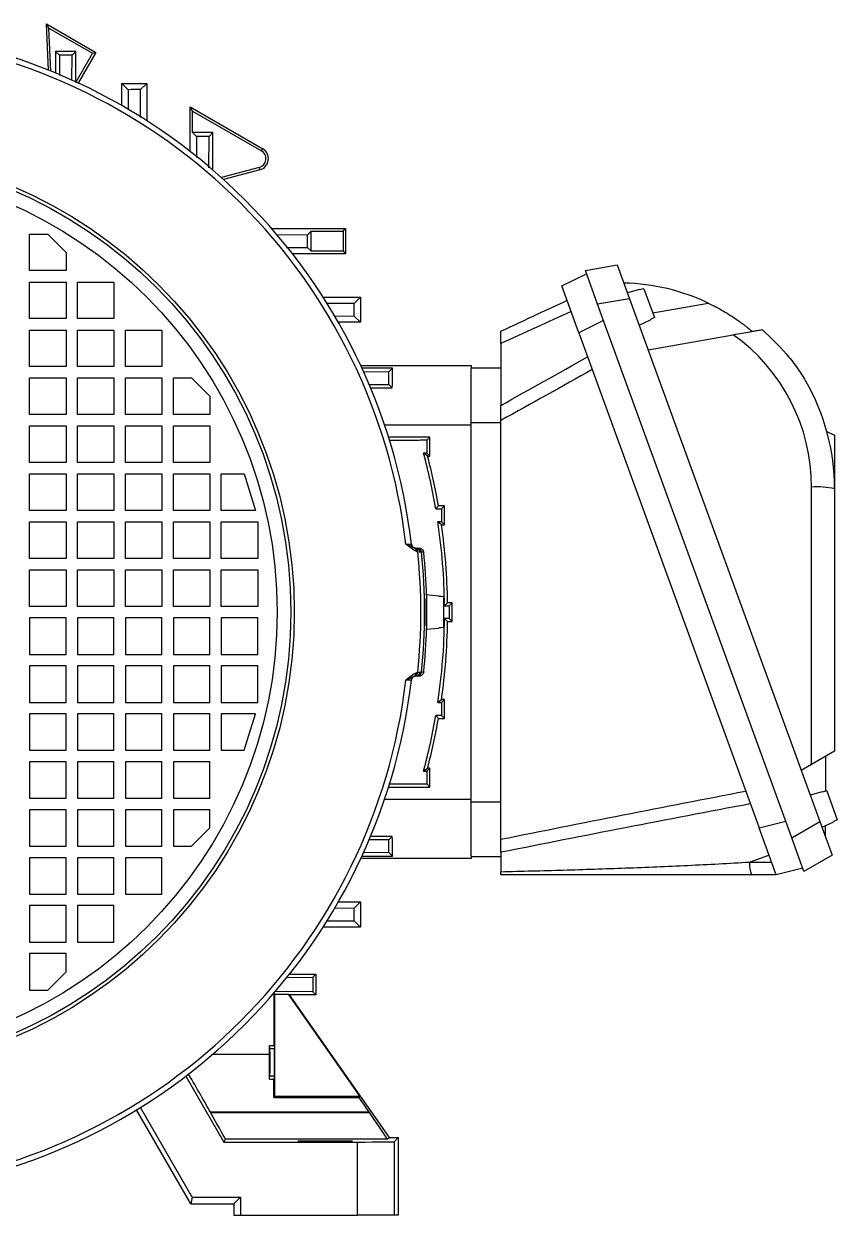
# Model space of a CAD drawing. Extents: x 49 to 1992, y 36 to 1202.
# Drawn here: x 1813.5 to 1991.7, y 460.3 to 721.1 of the extents above; entities that cross this region are included whole.
import ezdxf

# ---------------------------------------------------------------- set-up
doc = ezdxf.new("R2010")
doc.units = 0
doc.layers.get('0').update_dxf_attribs({"linetype": 'CONTINUOUS'})

msp = doc.modelspace()

# ---------------------------------------------------------------- linework, layer by layer
at = {"color": 7, "linetype": 'CONTINUOUS'}
for p, q in [((1819.05, 720.19), (1818.49, 721.12)), ((1818.49, 721.12), (1829.31, 714.87)), ((1818.93, 710.98), (1818.49, 721.12)), ((1819.05, 720.19), (1828.6, 714.68)), ((1819.46, 710.77), (1819.05, 720.19)), ((1820.51, 715.1), (1820.51, 710.34)), ((1821.35, 714.26), (1820.51, 715.1)), ((1824.96, 715.1), (1820.51, 715.1)), ((1824.13, 714.27), (1824.96, 715.1)), ((1824.96, 708.39), (1824.96, 715.1)), ((1828.6, 714.68), (1824.96, 708.39)), ((1829.31, 714.87), (1825.49, 708.25)), ((1828.6, 714.68), (1829.31, 714.87)), ((1821.35, 714.26), (1821.38, 709.82)), ((1824.09, 708.74), (1824.13, 714.27)), ((1824.96, 708.39), (1825.49, 708.25)), ((1825.49, 708.25), (1825.49, 708.15)), ((1834.99, 703.23), (1834.99, 708.08)), ((1836.36, 706.71), (1834.99, 708.08)), ((1834.99, 708.08), (1840.49, 708.08)), ((1836.36, 706.71), (1836.38, 702.39)), ((1839.09, 700.64), (1839.13, 706.72)), ((1839.13, 706.72), (1840.49, 708.08)), ((1840.49, 708.08), (1840.49, 699.89)), ((1849.99, 693.17), (1849.99, 702.94)), ((1850.51, 702.03), (1849.99, 702.94)), ((1849.99, 702.94), (1865.86, 693.77)), ((1850.51, 697.31), (1850.51, 702.03)), ((1850.51, 702.03), (1865.6, 693.32)), ((1851.36, 696.46), (1850.51, 697.31)), ((1854.96, 697.31), (1850.51, 697.31)), ((1851.36, 696.46), (1851.38, 691.87)), ((1854.09, 689.62), (1854.13, 696.48)), ((1854.13, 696.48), (1854.96, 697.31)), ((1854.96, 689.09), (1854.96, 697.31)), ((1865.6, 693.32), (1865.86, 693.77)), ((1865.12, 689.7), (1856.81, 687.47)), ((1865.26, 689.19), (1857.27, 687.06)), ((1865.12, 689.7), (1865.26, 689.19)), ((1867.83, 676.3), (1884.02, 676.3)), ((1875.67, 674.94), (1876.47, 675.75)), ((1876.47, 675.75), (1883.47, 675.75)), ((1876.47, 671.35), (1876.47, 675.75)), ((1883.47, 675.75), (1884.02, 676.3)), ((1883.47, 675.75), (1883.47, 671.35)), ((1884.02, 676.3), (1884.02, 670.8)), ((1814.79, 675.1), (1818.79, 675.1)), ((1814.79, 667.1), (1814.79, 675.1)), ((1818.79, 675.1), (1822.79, 671.1)), ((1875.67, 674.94), (1868.9, 674.9)), ((1822.79, 671.1), (1822.79, 667.1)), ((1871.04, 672.19), (1875.65, 672.17)), ((1884.02, 670.8), (1872.36, 670.8)), ((1875.65, 672.17), (1876.47, 671.35)), ((1883.47, 671.35), (1876.47, 671.35)), ((1883.47, 671.35), (1884.02, 670.8)), ((1936.53, 667.13), (1943.53, 668.37)), ((1943.53, 668.37), (1946.22, 660.96)), ((1822.79, 667.1), (1814.79, 667.1)), ((1931.36, 663.78), (1936.79, 666.43)), ((1939.22, 659.73), (1936.53, 667.13)), ((1814.79, 664.6), (1822.79, 664.6)), ((1814.79, 656.6), (1814.79, 664.6)), ((1822.79, 664.6), (1822.79, 656.6)), ((1825.29, 664.6), (1833.29, 664.6)), ((1825.29, 656.6), (1825.29, 664.6)), ((1833.29, 664.6), (1833.29, 656.6)), ((1935.1, 653.5), (1931.36, 663.78)), ((1948.38, 662.94), (1945.76, 662.24)), ((1948.38, 662.94), (1948.4, 662.89)), ((1949.37, 663.15), (1951.67, 656.82)), ((1879.08, 661.3), (1887.27, 661.3)), ((1885.92, 659.94), (1879.76, 659.9)), ((1885.92, 659.94), (1887.27, 661.3)), ((1887.27, 661.3), (1887.27, 655.8)), ((1946.22, 660.96), (1939.22, 659.73)), ((1946.22, 660.96), (1987.87, 546.53)), ((1951.29, 657.85), (1963.46, 659.99)), ((1881.48, 657.19), (1885.91, 657.16)), ((1885.91, 657.16), (1887.27, 655.8)), ((1981.72, 542.98), (1939.22, 659.73)), ((1822.79, 656.6), (1814.79, 656.6)), ((1833.29, 656.6), (1825.29, 656.6)), ((1887.27, 655.8), (1882.42, 655.8)), ((1940.53, 656.15), (1935.1, 653.5)), ((1948.32, 655.19), (1950.78, 656.34)), ((1950.76, 656.4), (1950.78, 656.34)), ((1814.79, 654.1), (1822.79, 654.1)), ((1814.79, 646.1), (1814.79, 654.1)), ((1822.79, 654.1), (1822.79, 646.1)), ((1825.29, 654.1), (1833.29, 654.1)), ((1825.29, 646.1), (1825.29, 654.1)), ((1833.29, 654.1), (1833.29, 646.1)), ((1835.79, 654.1), (1843.79, 654.1)), ((1835.79, 646.1), (1835.79, 654.1)), ((1843.79, 654.1), (1843.79, 646.1)), ((1935.1, 653.5), (1974.56, 545.1)), ((1950.29, 649.79), (1968.93, 653.08)), ((1918.04, 651.17), (1918.04, 637.61)), ((1822.79, 646.1), (1814.79, 646.1)), ((1833.29, 646.1), (1825.29, 646.1)), ((1843.79, 646.1), (1835.79, 646.1)), ((1887.34, 646.3), (1911.54, 646.3)), ((1894.26, 645.74), (1887.59, 645.74)), ((1893.46, 644.94), (1887.87, 644.9)), ((1893.46, 644.94), (1894.26, 645.74)), ((1911.54, 646.3), (1911.54, 645.69)), ((1911.54, 645.85), (1918.04, 645.85)), ((1911.54, 633.85), (1911.54, 645.69)), ((1814.79, 643.6), (1822.79, 643.6)), ((1814.79, 635.6), (1814.79, 643.6)), ((1822.79, 643.6), (1822.79, 635.6)), ((1825.29, 643.6), (1833.29, 643.6)), ((1825.29, 635.6), (1825.29, 643.6)), ((1833.29, 643.6), (1833.29, 635.6)), ((1835.79, 643.6), (1843.79, 643.6)), ((1835.79, 635.6), (1835.79, 643.6)), ((1843.79, 643.6), (1843.79, 635.6)), ((1846.29, 643.6), (1850.29, 643.6)), ((1846.29, 635.6), (1846.29, 643.6)), ((1850.29, 643.6), (1854.29, 639.6)), ((1889.12, 642.19), (1893.45, 642.16)), ((1893.45, 642.16), (1894.18, 641.43)), ((1854.29, 639.6), (1854.29, 635.6)), ((1889.48, 641.43), (1894.18, 641.43)), ((1822.79, 635.6), (1814.79, 635.6)), ((1833.29, 635.6), (1825.29, 635.6)), ((1843.79, 635.6), (1835.79, 635.6)), ((1854.29, 635.6), (1846.29, 635.6)), ((1911.54, 633.85), (1918.04, 633.85)), ((1911.54, 550.85), (1911.54, 633.85)), ((1918.04, 542.63), (1918.04, 634.32)), ((1814.79, 633.1), (1822.79, 633.1)), ((1814.79, 625.1), (1814.79, 633.1)), ((1822.79, 633.1), (1822.79, 625.1)), ((1825.29, 633.1), (1833.29, 633.1)), ((1825.29, 625.1), (1825.29, 633.1)), ((1833.29, 633.1), (1833.29, 625.1)), ((1835.79, 633.1), (1843.79, 633.1)), ((1835.79, 625.1), (1835.79, 633.1)), ((1843.79, 633.1), (1843.79, 625.1)), ((1846.29, 625.1), (1846.29, 633.1)), ((1846.29, 633.1), (1854.29, 633.1)), ((1854.29, 633.1), (1854.29, 625.1)), ((1911.54, 633.3), (1892.55, 633.3)), ((1989.42, 631.86), (1991.11, 631.07)), ((1902.48, 630.62), (1893.42, 630.62)), ((1901.81, 629.96), (1902.48, 630.62)), ((1902.48, 626.47), (1902.48, 630.62)), ((1991.11, 631.07), (1991.11, 619.37)), ((1901.81, 627.14), (1901.1, 627.14)), ((1901.97, 626.47), (1901.1, 627.14)), ((1901.81, 627.14), (1902.48, 626.47)), ((1901.97, 626.47), (1902.48, 626.47)), ((1822.79, 625.1), (1814.79, 625.1)), ((1833.29, 625.1), (1825.29, 625.1)), ((1843.79, 625.1), (1835.79, 625.1)), ((1854.29, 625.1), (1846.29, 625.1)), ((1814.79, 622.6), (1822.79, 622.6)), ((1814.79, 614.6), (1814.79, 622.6)), ((1822.79, 622.6), (1822.79, 614.6)), ((1825.29, 622.6), (1833.29, 622.6)), ((1825.29, 614.6), (1825.29, 622.6)), ((1833.29, 622.6), (1833.29, 614.6)), ((1835.79, 622.6), (1843.79, 622.6)), ((1835.79, 614.6), (1835.79, 622.6)), ((1843.79, 622.6), (1843.79, 614.6)), ((1846.29, 622.6), (1854.29, 622.6)), ((1846.29, 614.6), (1846.29, 622.6)), ((1854.29, 622.6), (1854.29, 614.6)), ((1856.79, 622.6), (1861.79, 622.6)), ((1856.79, 614.6), (1856.79, 622.6)), ((1861.79, 622.6), (1864.29, 614.6)), ((1986.09, 559.02), (1986.09, 619.72)), ((1991.11, 619.37), (1991.11, 561.92)), ((1903.77, 614.95), (1904.34, 615.62)), ((1905.71, 615.62), (1904.34, 615.62)), ((1905.04, 614.96), (1905.71, 615.62)), ((1905.71, 611.47), (1905.71, 615.62)), ((1822.79, 614.6), (1814.79, 614.6)), ((1833.29, 614.6), (1825.29, 614.6)), ((1843.79, 614.6), (1835.79, 614.6)), ((1854.29, 614.6), (1846.29, 614.6)), ((1864.29, 614.6), (1856.79, 614.6)), ((1903.77, 614.95), (1905.04, 614.96)), ((1814.79, 612.1), (1822.79, 612.1)), ((1814.79, 604.1), (1814.79, 612.1)), ((1822.79, 612.1), (1822.79, 604.1)), ((1825.29, 612.1), (1833.29, 612.1)), ((1825.29, 604.1), (1825.29, 612.1)), ((1833.29, 612.1), (1833.29, 604.1)), ((1835.79, 612.1), (1843.79, 612.1)), ((1835.79, 604.1), (1835.79, 612.1)), ((1843.79, 612.1), (1843.79, 604.1)), ((1846.29, 612.1), (1854.29, 612.1)), ((1846.29, 604.1), (1846.29, 612.1)), ((1854.29, 612.1), (1854.29, 604.1)), ((1856.79, 604.1), (1856.79, 612.1)), ((1856.79, 612.1), (1864.79, 612.1)), ((1864.79, 612.1), (1864.79, 604.1)), ((1905.04, 612.14), (1904.22, 612.14)), ((1905, 611.47), (1904.22, 612.14)), ((1905, 611.47), (1905.71, 611.47)), ((1905.04, 612.14), (1905.71, 611.47)), ((1899.66, 606.35), (1900.13, 606.35)), ((1822.79, 604.1), (1814.79, 604.1)), ((1833.29, 604.1), (1825.29, 604.1)), ((1843.79, 604.1), (1835.79, 604.1)), ((1854.29, 604.1), (1846.29, 604.1)), ((1864.79, 604.1), (1856.79, 604.1)), ((1814.79, 601.6), (1822.79, 601.6)), ((1814.79, 593.6), (1814.79, 601.6)), ((1822.79, 601.6), (1822.79, 593.6)), ((1825.29, 601.6), (1833.29, 601.6)), ((1825.29, 593.6), (1825.29, 601.6)), ((1833.29, 601.6), (1833.29, 593.6)), ((1835.79, 601.6), (1843.79, 601.6)), ((1835.79, 593.6), (1835.79, 601.6)), ((1843.79, 601.6), (1843.79, 593.6)), ((1846.29, 601.6), (1854.29, 601.6)), ((1846.29, 593.6), (1846.29, 601.6)), ((1854.29, 601.6), (1854.29, 593.6)), ((1856.79, 601.6), (1864.79, 601.6)), ((1856.79, 593.6), (1856.79, 601.6)), ((1864.79, 601.6), (1864.79, 593.6)), ((1904.44, 595.86), (1901.74, 596.1)), ((1901.74, 596.1), (1901.74, 588.6)), ((1904.44, 595.86), (1904.44, 595.8)), ((1905.44, 595.71), (1905.44, 588.98)), ((1822.79, 593.6), (1814.79, 593.6)), ((1833.29, 593.6), (1825.29, 593.6)), ((1843.79, 593.6), (1835.79, 593.6)), ((1854.29, 593.6), (1846.29, 593.6)), ((1864.79, 593.6), (1856.79, 593.6)), ((1905.68, 593.75), (1906.35, 594.42)), ((1905.68, 593.75), (1906.7, 593.76)), ((1907.36, 594.42), (1906.35, 594.42)), ((1906.7, 593.76), (1907.36, 594.42)), ((1907.36, 590.27), (1907.36, 594.42)), ((1814.79, 591.1), (1814.79, 583.1)), ((1822.79, 591.1), (1814.79, 591.1)), ((1822.79, 583.1), (1822.79, 591.1)), ((1825.29, 591.1), (1825.29, 583.1)), ((1833.29, 591.1), (1825.29, 591.1)), ((1833.29, 583.1), (1833.29, 591.1)), ((1835.79, 591.1), (1835.79, 583.1)), ((1843.79, 591.1), (1835.79, 591.1)), ((1843.79, 583.1), (1843.79, 591.1)), ((1846.29, 591.1), (1846.29, 583.1)), ((1854.29, 591.1), (1846.29, 591.1)), ((1854.29, 583.1), (1854.29, 591.1)), ((1864.79, 591.1), (1856.79, 591.1)), ((1856.79, 591.1), (1856.79, 583.1)), ((1864.79, 583.1), (1864.79, 591.1)), ((1906.7, 590.94), (1905.68, 590.94)), ((1906.35, 590.27), (1905.68, 590.94)), ((1906.35, 590.27), (1907.36, 590.27)), ((1906.7, 590.94), (1907.36, 590.27)), ((1901.74, 588.6), (1904.44, 588.83)), ((1904.44, 588.89), (1904.44, 588.83)), ((1814.79, 583.1), (1822.79, 583.1)), ((1825.29, 583.1), (1833.29, 583.1)), ((1835.79, 583.1), (1843.79, 583.1)), ((1846.29, 583.1), (1854.29, 583.1)), ((1856.79, 583.1), (1864.79, 583.1)), ((1814.79, 580.6), (1814.79, 572.6)), ((1822.79, 580.6), (1814.79, 580.6)), ((1822.79, 572.6), (1822.79, 580.6)), ((1833.29, 580.6), (1825.29, 580.6)), ((1825.29, 580.6), (1825.29, 572.6)), ((1833.29, 572.6), (1833.29, 580.6)), ((1835.79, 580.6), (1835.79, 572.6)), ((1843.79, 580.6), (1835.79, 580.6)), ((1843.79, 572.6), (1843.79, 580.6)), ((1846.29, 580.6), (1846.29, 572.6)), ((1854.29, 580.6), (1846.29, 580.6)), ((1854.29, 572.6), (1854.29, 580.6)), ((1864.79, 580.6), (1856.79, 580.6)), ((1856.79, 580.6), (1856.79, 572.6)), ((1864.79, 572.6), (1864.79, 580.6)), ((1900.13, 578.35), (1899.66, 578.35)), ((1814.79, 572.6), (1822.79, 572.6)), ((1825.29, 572.6), (1833.29, 572.6)), ((1835.79, 572.6), (1843.79, 572.6)), ((1846.29, 572.6), (1854.29, 572.6)), ((1856.79, 572.6), (1864.79, 572.6)), ((1904.22, 572.55), (1905, 573.22)), ((1904.22, 572.55), (1905.04, 572.56)), ((1905.71, 573.22), (1905, 573.22)), ((1905.04, 572.56), (1905.71, 573.22)), ((1905.71, 569.07), (1905.71, 573.22)), ((1822.79, 570.1), (1814.79, 570.1)), ((1814.79, 570.1), (1814.79, 562.1)), ((1822.79, 562.1), (1822.79, 570.1)), ((1833.29, 570.1), (1825.29, 570.1)), ((1825.29, 570.1), (1825.29, 562.1)), ((1833.29, 562.1), (1833.29, 570.1)), ((1835.79, 570.1), (1835.79, 562.1)), ((1843.79, 570.1), (1835.79, 570.1)), ((1843.79, 562.1), (1843.79, 570.1)), ((1846.29, 570.1), (1846.29, 562.1)), ((1854.29, 570.1), (1846.29, 570.1)), ((1854.29, 562.1), (1854.29, 570.1)), ((1856.79, 570.1), (1856.79, 562.1)), ((1864.29, 570.1), (1856.79, 570.1)), ((1861.79, 562.1), (1864.29, 570.1)), ((1905.04, 569.73), (1903.77, 569.74)), ((1904.34, 569.07), (1903.77, 569.74)), ((1904.34, 569.07), (1905.71, 569.07)), ((1905.04, 569.73), (1905.71, 569.07)), ((1814.79, 562.1), (1822.79, 562.1)), ((1825.29, 562.1), (1833.29, 562.1)), ((1835.79, 562.1), (1843.79, 562.1)), ((1846.29, 562.1), (1854.29, 562.1)), ((1856.79, 562.1), (1861.79, 562.1)), ((1991.11, 561.92), (1986.09, 559.02)), ((1989.11, 560.76), (1989.11, 553.16)), ((1814.79, 559.6), (1814.79, 551.6)), ((1822.79, 559.6), (1814.79, 559.6)), ((1822.79, 551.6), (1822.79, 559.6)), ((1825.29, 559.6), (1825.29, 551.6)), ((1833.29, 559.6), (1825.29, 559.6)), ((1833.29, 551.6), (1833.29, 559.6)), ((1843.79, 559.6), (1835.79, 559.6)), ((1835.79, 559.6), (1835.79, 551.6)), ((1843.79, 551.6), (1843.79, 559.6)), ((1854.29, 559.6), (1846.29, 559.6)), ((1846.29, 559.6), (1846.29, 551.6)), ((1854.29, 551.6), (1854.29, 559.6)), ((1901.1, 557.55), (1901.97, 558.22)), ((1901.81, 557.55), (1902.48, 558.22)), ((1902.48, 558.22), (1901.97, 558.22)), ((1902.48, 554.07), (1902.48, 558.22)), ((1986.09, 559.02), (1983.81, 557.7)), ((1901.1, 557.55), (1901.81, 557.55)), ((1893.42, 554.07), (1902.48, 554.07)), ((1901.81, 554.73), (1902.48, 554.07)), ((1988.39, 553), (1985.77, 552.3)), ((1988.39, 553), (1988.41, 552.94)), ((1989.38, 553.2), (1991.68, 546.88)), ((1814.79, 551.6), (1822.79, 551.6)), ((1825.29, 551.6), (1833.29, 551.6)), ((1835.79, 551.6), (1843.79, 551.6)), ((1846.29, 551.6), (1854.29, 551.6)), ((1892.55, 551.4), (1911.54, 551.4)), ((1911.54, 539), (1911.54, 550.85)), ((1911.54, 550.85), (1918.04, 550.85)), ((1814.79, 549.1), (1814.79, 541.1)), ((1822.79, 549.1), (1814.79, 549.1)), ((1822.79, 541.1), (1822.79, 549.1)), ((1825.29, 549.1), (1825.29, 541.1)), ((1833.29, 549.1), (1825.29, 549.1)), ((1833.29, 541.1), (1833.29, 549.1)), ((1835.79, 549.1), (1835.79, 541.1)), ((1843.79, 549.1), (1835.79, 549.1)), ((1843.79, 541.1), (1843.79, 549.1)), ((1854.29, 549.1), (1846.29, 549.1)), ((1846.29, 549.1), (1846.29, 541.1)), ((1854.29, 545.1), (1854.29, 549.1)), ((1850.29, 541.1), (1854.29, 545.1)), ((1974.56, 545.1), (1980.41, 546.56)), ((1978.3, 534.82), (1974.56, 545.1)), ((1981.72, 542.98), (1987.87, 546.53)), ((1987.87, 546.53), (1990.57, 539.13)), ((1988.34, 545.25), (1990.8, 546.4)), ((1989.11, 543.14), (1989.11, 545.61)), ((1990.77, 546.45), (1990.8, 546.4)), ((1893.45, 542.53), (1889.01, 542.5)), ((1894.18, 543.26), (1889.48, 543.26)), ((1893.45, 542.53), (1894.18, 543.26)), ((1984.41, 535.57), (1981.72, 542.98)), ((1814.79, 541.1), (1822.79, 541.1)), ((1825.29, 541.1), (1833.29, 541.1)), ((1835.79, 541.1), (1843.79, 541.1)), ((1846.29, 541.1), (1850.29, 541.1)), ((1814.79, 538.6), (1814.79, 530.6)), ((1822.79, 538.6), (1814.79, 538.6)), ((1822.79, 530.6), (1822.79, 538.6)), ((1833.29, 538.6), (1825.29, 538.6)), ((1825.29, 538.6), (1825.29, 530.6)), ((1833.29, 530.6), (1833.29, 538.6)), ((1843.79, 538.6), (1835.79, 538.6)), ((1835.79, 538.6), (1835.79, 530.6)), ((1843.79, 530.6), (1843.79, 538.6)), ((1911.54, 538.4), (1887.34, 538.4)), ((1887.59, 538.95), (1894.26, 538.95)), ((1887.93, 539.79), (1893.46, 539.75)), ((1893.46, 539.75), (1894.26, 538.95)), ((1911.54, 539), (1911.54, 538.4)), ((1911.54, 538.85), (1918.04, 538.85)), ((1918.04, 539.77), (1918.04, 535.53)), ((1972.51, 537.64), (1976.72, 539.17)), ((1972.51, 537.64), (1977.27, 537.64)), ((1990.57, 539.13), (1984.41, 535.57)), ((1973, 534.82), (1918.04, 534.82)), ((1978.3, 534.82), (1973, 534.82)), ((1984.16, 536.28), (1978.3, 534.82)), ((1814.79, 530.6), (1822.79, 530.6)), ((1825.29, 530.6), (1833.29, 530.6)), ((1835.79, 530.6), (1843.79, 530.6)), ((1814.79, 528.1), (1814.79, 520.1)), ((1822.79, 528.1), (1814.79, 528.1)), ((1822.79, 520.1), (1822.79, 528.1)), ((1833.29, 528.1), (1825.29, 528.1)), ((1825.29, 528.1), (1825.29, 520.1)), ((1833.29, 520.1), (1833.29, 528.1)), ((1885.91, 527.53), (1881.58, 527.5)), ((1882.42, 528.9), (1887.27, 528.9)), ((1885.91, 527.53), (1887.27, 528.9)), ((1887.27, 528.9), (1887.27, 523.4)), ((1879.83, 524.79), (1885.92, 524.75)), ((1885.92, 524.75), (1887.27, 523.4)), ((1887.27, 523.4), (1879.08, 523.4)), ((1814.79, 520.1), (1822.79, 520.1)), ((1825.29, 520.1), (1833.29, 520.1)), ((1822.79, 517.6), (1814.79, 517.6)), ((1814.79, 517.6), (1814.79, 509.6)), ((1822.79, 513.6), (1822.79, 517.6)), ((1818.79, 509.6), (1822.79, 513.6)), ((1871.18, 512.4), (1876.87, 512.44)), ((1871.74, 513.1), (1877.53, 513.1)), ((1876.87, 512.44), (1877.53, 513.1)), ((1876.87, 512.44), (1876.87, 509.25)), ((1877.53, 513.1), (1877.53, 508.6)), ((1814.79, 509.6), (1818.79, 509.6)), ((1868.34, 508.9), (1868.27, 508.9)), ((1868.34, 508.9), (1868.54, 508.7)), ((1868.34, 497.51), (1868.34, 508.9)), ((1868.54, 508.7), (1871.46, 508.7)), ((1868.54, 486.35), (1868.54, 508.7)), ((1876.87, 509.25), (1868.62, 509.31)), ((1871.66, 508.6), (1871.46, 508.7)), ((1871.46, 508.7), (1887.11, 486.35)), ((1877.53, 508.6), (1871.66, 508.6)), ((1871.66, 508.6), (1893.54, 477.35)), ((1876.87, 509.25), (1877.53, 508.6)), ((1854.97, 495.6), (1867.34, 495.6)), ((1867.34, 495.6), (1867.34, 497.51)), ((1867.44, 496.84), (1867.34, 497.51)), ((1867.34, 497.51), (1868.34, 497.51)), ((1867.44, 496.84), (1868.44, 496.84)), ((1868.34, 497.51), (1868.44, 496.84)), ((1849.01, 490.77), (1857.32, 476.36)), ((1867.33, 490.1), (1867.44, 490.86)), ((1867.44, 490.86), (1868.44, 490.86)), ((1868.44, 490.86), (1868.33, 490.1)), ((1867.33, 490.1), (1868.33, 490.1)), ((1868.31, 486.11), (1868.54, 486.35)), ((1868.31, 486.11), (1886.99, 486.11)), ((1887.11, 486.35), (1868.54, 486.35)), ((1886.99, 486.11), (1887.11, 486.35)), ((1850.1, 462.85), (1838.23, 483.39)), ((1850.38, 464.32), (1839.07, 483.91)), ((1854.44, 482.83), (1854.41, 482.87)), ((1889.22, 482.87), (1854.41, 482.87)), ((1854.44, 482.83), (1889.24, 482.83)), ((1889.22, 482.87), (1889.24, 482.83)), ((1893.12, 476.98), (1893.54, 477.35)), ((1893.54, 477.35), (1895.54, 477.35)), ((1894.63, 476.43), (1895.54, 477.35)), ((1895.54, 477.35), (1895.54, 460.35)), ((1857.32, 476.36), (1857.68, 476.98)), ((1857.32, 476.36), (1886.63, 476.36)), ((1893.12, 476.98), (1857.68, 476.98)), ((1886.63, 460.35), (1886.63, 476.36)), ((1894.63, 476.43), (1894.63, 460.35)), ((1850.38, 464.32), (1850.1, 462.85)), ((1850.38, 464.32), (1861.01, 464.32)), ((1861.01, 464.32), (1859.54, 462.85)), ((1861.01, 464.32), (1861.01, 460.35)), ((1850.1, 462.85), (1859.54, 462.85)), ((1859.54, 462.85), (1859.54, 460.35)), ((1859.54, 460.35), (1861.01, 460.35)), ((1861.01, 460.35), (1886.63, 460.35)), ((1894.63, 460.35), (1886.63, 460.35)), ((1895.54, 460.35), (1894.63, 460.35))]:
    msp.add_line(p, q, dxfattribs=at)
at = {"color": 7, "linetype": 'CONTINUOUS', "flags": 128}
for points in [[(1949.37, 663.15), (1948.89, 663.02), (1948.4, 662.89)], [(1951.67, 656.82), (1951.22, 656.61), (1950.76, 656.4)], [(1901.13, 605.45), (1901.11, 605.45), (1901.04, 605.45), (1900.76, 605.45), (1900.66, 605.45)], [(1905.44, 595.71), (1904.95, 595.75), (1904.44, 595.8)], [(1905.44, 588.98), (1904.95, 588.94), (1904.44, 588.89)], [(1900.66, 579.25), (1900.67, 579.25), (1900.74, 579.25), (1901.03, 579.25), (1901.13, 579.25)], [(1989.38, 553.2), (1988.91, 553.07), (1988.41, 552.94)], [(1991.68, 546.88), (1991.24, 546.67), (1990.77, 546.45)]]:
    msp.add_lwpolyline(points, dxfattribs=at)
at = {"color": 7, "linetype": 'CONTINUOUS'}
for radius in [101.24, 100.5, 97.5]:
    msp.add_circle((1771.54, 592.35), radius, dxfattribs=at)
for centre, radius, start, end in [((1771.54, 592.35), 127.75, 6.6904, 83.3096), ((1771.54, 592.35), 126.57, 6.7557, 83.2443), ((1864.61, 691.61), 2.5, 285, 60), ((1864.61, 691.61), 1.98, 285, 60), ((1944.11, 619.37), 45, 64.5312, 88.8802), ((1945.09, 619.72), 41, 0, 54.4461), ((1944.11, 619.37), 47, 0, 30.0781), ((1771.54, 592.35), 134.15, 9.6999, 15.0334), ((1771.54, 592.35), 134.83, 9.9411, 14.6609), ((1987.2, 599.9), 19.86, 78.6582, 93.2226), ((1771.54, 592.35), 134.15, 0.5992, 8.4861), ((1771.54, 592.35), 134.83, 0.8822, 8.1545), ((1899.41, 607.35), 1, 186.6904, 246.5619), ((1898.63, 605.57), 0.939, 2.3278, 65.8448), ((1898.87, 605.47), 0.956, 3.1066, 73.4372), ((1899.41, 605.35), 0.992, 5.3006, 89.6652), ((1899.66, 605.35), 1, 5.7922, 89.999), ((1771.54, 592.35), 128.96, 354.1369, 5.8631), ((1771.54, 592.35), 129.78, 354.2063, 5.7937), ((1771.54, 592.35), 130.25, 1.5876, 5.7726), ((1771.54, 592.35), 134.15, 351.5139, 359.4008), ((1771.54, 592.35), 134.83, 351.8455, 359.1178), ((1771.54, 592.35), 130.25, 354.2274, 358.4124), ((1898.63, 579.12), 0.939, 294.1552, 357.6722), ((1898.87, 579.23), 0.956, 286.5628, 356.8934), ((1899.41, 579.34), 0.992, 270.3348, 354.6994), ((1899.66, 579.35), 1, 270.001, 354.2078), ((1771.54, 592.35), 127.75, 276.6904, 353.3096), ((1771.54, 592.35), 126.57, 276.7557, 353.2443), ((1899.41, 577.35), 1, 113.4381, 173.3096), ((1771.54, 592.35), 134.15, 344.9666, 350.3001), ((1771.54, 592.35), 134.83, 345.3391, 350.0589), ((1977.11, 536.99), 4.65, 171.8936, 207.7897)]:
    msp.add_arc(centre, radius, start, end, dxfattribs=at)
for centre, major_axis, ratio, start_param, end_param in [((1894.31, 633.3), (0, 13), 0.013091, 0.292751, 0.89451), ((1894.31, 551.4), (0, 13), 0.013091, 2.247083, 2.848841), ((1867.11, 495.6), (0, 18), 0.013091, 4.401983, 4.712389), ((1867.44, 493.85), (0, 3), 0.013091, 3.228859, 6.195919), ((1868.44, 493.85), (0, 3), 0.013091, 3.228859, 6.195919), ((1846.94, 495.6), (-10.39, 18), 0.007558, 3.922627, 4.463446), ((1868.11, 495.6), (0, 18), 0.013091, 4.157265, 4.401983), ((1880.1, 495.6), (-12.61, 18), 0.010723, 3.919482, 4.149756), ((1846.13, 496.98), (-11.55, 20), 0.007558, 3.145956, 3.922627), ((1879.11, 496.98), (-14.01, 20), 0.010723, 3.14281, 3.919482), ((1886.63, 476.43), (8, 0), 0.008727, 4.712389, 6.274459)]:
    msp.add_ellipse(centre, major_axis=major_axis, ratio=ratio, start_param=start_param, end_param=end_param, dxfattribs=at)
msp.add_ellipse((1879.54, 476.57), major_axis=(6, 0), ratio=0.008727, dxfattribs=at)
for points in [[(1824.13, 714.27), (1823.21, 714.26), (1822.28, 714.26), (1821.35, 714.26)], [(1839.13, 706.72), (1838.21, 706.72), (1837.28, 706.72), (1836.36, 706.71)], [(1854.13, 696.48), (1853.21, 696.47), (1852.28, 696.47), (1851.36, 696.46)], [(1875.65, 672.17), (1875.66, 673.09), (1875.66, 674.02), (1875.67, 674.94)], [(1885.91, 657.16), (1885.91, 658.09), (1885.91, 659.02), (1885.92, 659.94)], [(1933.42, 658.13), (1928.29, 655.82), (1923.16, 653.5), (1918.04, 651.17)], [(1918.04, 637.61), (1924.38, 641.13), (1930.7, 644.67), (1937.02, 648.24)], [(1893.45, 642.16), (1893.45, 643.09), (1893.45, 644.01), (1893.46, 644.94)], [(1938.04, 645.45), (1931.39, 641.71), (1924.72, 638), (1918.04, 634.32)], [(1901.81, 629.96), (1901.81, 629.02), (1901.81, 628.08), (1901.81, 627.14)], [(1905.04, 614.96), (1905.04, 614.02), (1905.04, 613.08), (1905.04, 612.14)], [(1898.37, 606.35), (1898, 606.62), (1897.62, 606.92), (1897.23, 607.24)], [(1899.57, 605.61), (1899.19, 605.77), (1898.79, 606.04), (1898.37, 606.35)], [(1899.01, 606.43), (1899.06, 606.41), (1899.1, 606.4), (1899.14, 606.38)], [(1899.14, 606.38), (1899.26, 606.35), (1899.35, 606.35), (1899.41, 606.35)], [(1899.41, 606.35), (1899.57, 606.35), (1899.65, 606.35), (1899.66, 606.35)], [(1899.82, 605.52), (1899.74, 605.54), (1899.65, 605.57), (1899.57, 605.61)], [(1900.39, 605.45), (1900.26, 605.45), (1900.07, 605.45), (1899.82, 605.52)], [(1900.66, 605.45), (1900.65, 605.45), (1900.56, 605.45), (1900.39, 605.45)], [(1906.7, 593.76), (1906.7, 592.82), (1906.7, 591.88), (1906.7, 590.94)], [(1899.57, 579.08), (1899.19, 578.92), (1898.79, 578.65), (1898.37, 578.35)], [(1899.57, 579.08), (1899.65, 579.12), (1899.74, 579.15), (1899.82, 579.17)], [(1899.82, 579.17), (1900.07, 579.24), (1900.26, 579.25), (1900.39, 579.25)], [(1900.39, 579.25), (1900.45, 579.25), (1900.49, 579.25), (1900.53, 579.25)], [(1900.53, 579.25), (1900.61, 579.25), (1900.65, 579.25), (1900.66, 579.25)], [(1898.37, 578.35), (1898, 578.08), (1897.62, 577.77), (1897.23, 577.46)], [(1899.14, 578.31), (1899.1, 578.3), (1899.06, 578.28), (1899.01, 578.26)], [(1899.41, 578.35), (1899.35, 578.35), (1899.26, 578.34), (1899.14, 578.31)], [(1899.66, 578.35), (1899.65, 578.35), (1899.57, 578.35), (1899.41, 578.35)], [(1905.04, 572.56), (1905.04, 571.61), (1905.04, 570.67), (1905.04, 569.73)], [(1901.81, 557.55), (1901.81, 556.61), (1901.81, 555.67), (1901.81, 554.73)], [(1893.46, 539.75), (1893.45, 540.68), (1893.45, 541.6), (1893.45, 542.53)], [(1885.92, 524.75), (1885.91, 525.68), (1885.91, 526.6), (1885.91, 527.53)]]:
    msp.add_open_spline(points, degree=3, dxfattribs=at)
for points, knots in [([(1918.04, 653.85), (1920.73, 655.11), (1923.43, 656.36), (1926.12, 657.62), (1928.26, 658.61), (1930.39, 659.61), (1932.52, 660.6)], [0, 0, 0, 0, 0.00904084, 0.00904084, 0.00904084, 0.01619402, 0.01619402, 0.01619402, 0.01619402]), ([(1963.46, 659.99), (1964.59, 659.45), (1965.69, 658.87), (1967.3, 657.94), (1967.83, 657.61), (1968.87, 656.95), (1969.36, 656.61), (1970.07, 656.12), (1970.3, 655.96), (1970.74, 655.64), (1970.95, 655.48), (1971.34, 655.19), (1971.53, 655.05), (1971.88, 654.78), (1972.04, 654.65), (1972.47, 654.3), (1972.69, 654.12), (1972.92, 653.93), (1972.98, 653.89), (1973.05, 653.82), (1973.07, 653.81), (1973.07, 653.81)], [0, 0, 0, 0, 0.25, 0.25, 0.375, 0.375, 0.5, 0.5, 0.5625, 0.5625, 0.625, 0.625, 0.6875, 0.6875, 0.75, 0.75, 0.875, 0.875, 0.9375, 0.9375, 1, 1, 1, 1]), ([(1918.04, 651.17), (1918.04, 651.52), (1918.04, 651.86), (1918.04, 652.51), (1918.04, 652.8), (1918.04, 653.31), (1918.04, 653.51), (1918.04, 653.71), (1918.04, 653.76), (1918.04, 653.83), (1918.04, 653.85), (1918.04, 653.85)], [0, 0, 0, 0, 0.25, 0.25, 0.5, 0.5, 0.75, 0.75, 0.875, 0.875, 1, 1, 1, 1]), ([(1968.93, 653.08), (1969.59, 653.19), (1970.23, 653.31), (1971.47, 653.53), (1972.07, 653.63), (1972.91, 653.78), (1973.18, 653.83), (1973.68, 653.92), (1973.93, 653.96), (1974.37, 654.04), (1974.57, 654.07), (1974.93, 654.14), (1975.09, 654.16), (1975.22, 654.19)], [0, 0, 0, 0, 0.25, 0.25, 0.5, 0.5, 0.625, 0.625, 0.75, 0.75, 0.875, 0.875, 1, 1, 1, 1]), ([(1975.22, 654.19), (1977.11, 652.53), (1978.86, 650.77), (1981.28, 647.96), (1982.05, 647), (1983.13, 645.51), (1983.48, 645), (1984.15, 643.97), (1984.47, 643.45), (1984.78, 642.92)], [0, 0, 0, 0, 0.5, 0.5, 0.75, 0.75, 0.875, 0.875, 1, 1, 1, 1]), ([(1918.04, 634.32), (1918.04, 634.68), (1918.04, 635.03), (1918.04, 635.55), (1918.04, 635.72), (1918.04, 636.05), (1918.04, 636.2), (1918.04, 636.5), (1918.04, 636.65), (1918.04, 636.91), (1918.04, 637.03), (1918.04, 637.25), (1918.04, 637.34), (1918.04, 637.5), (1918.04, 637.56), (1918.04, 637.61)], [0, 0, 0, 0, 0.25, 0.25, 0.375, 0.375, 0.5, 0.5, 0.625, 0.625, 0.75, 0.75, 0.875, 0.875, 1, 1, 1, 1]), ([(1901.81, 629.96), (1901.65, 629.96), (1901.09, 629.96), (1898.36, 629.94), (1895.79, 629.92), (1893.62, 629.9)], [0, 0, 0, 0, 0.060459, 0.2050878, 1, 1, 1, 1]), ([(1897.23, 607.24), (1897.62, 607.23), (1897.92, 607.23), (1898.32, 607.23), (1898.42, 607.23), (1898.42, 607.23)], [0, 0, 0, 0, 0.5, 0.5, 1, 1, 1, 1]), ([(1899.01, 606.43), (1898.83, 606.51), (1898.59, 606.63), (1898, 606.91), (1897.64, 607.07), (1897.23, 607.24)], [0, 0, 0, 0, 0.5, 0.5, 1, 1, 1, 1]), ([(1900.13, 606.35), (1900.26, 606.35), (1900.38, 606.32), (1900.61, 606.24), (1900.71, 606.17), (1900.99, 605.92), (1901.1, 605.69), (1901.13, 605.45)], [0, 0, 0, 0, 0.25, 0.25, 0.5, 0.5, 1, 1, 1, 1]), ([(1901.66, 589.85), (1901.66, 589.77), (1901.65, 589.5), (1901.64, 589.32), (1901.64, 589.37), (1901.64, 589.77), (1901.64, 590.46), (1901.65, 591.36), (1901.65, 592.37), (1901.65, 593.38), (1901.64, 594.28), (1901.64, 594.95), (1901.64, 595.34), (1901.64, 595.37), (1901.65, 595.19), (1901.66, 594.91), (1901.66, 594.85)], [0, 0, 0, 0, 0.02818, 0.107119, 0.186043, 0.264945, 0.343849, 0.422766, 0.501686, 0.580599, 0.659511, 0.738431, 0.817348, 0.896252, 0.975154, 1, 1, 1, 1]), ([(1901.13, 579.25), (1901.12, 579.12), (1901.08, 579.01), (1900.97, 578.79), (1900.89, 578.69), (1900.62, 578.44), (1900.38, 578.35), (1900.13, 578.35)], [0, 0, 0, 0, 0.25, 0.25, 0.5, 0.5, 1, 1, 1, 1]), ([(1899.01, 578.26), (1898.83, 578.19), (1898.59, 578.06), (1898, 577.78), (1897.64, 577.62), (1897.23, 577.46)], [0, 0, 0, 0, 0.5, 0.5, 1, 1, 1, 1]), ([(1898.42, 577.46), (1898.42, 577.46), (1898.32, 577.46), (1897.92, 577.46), (1897.62, 577.46), (1897.23, 577.46)], [0, 0, 0, 0, 0.5, 0.5, 1, 1, 1, 1]), ([(1893.5, 554.79), (1895.71, 554.78), (1898.32, 554.76), (1901.09, 554.74), (1901.65, 554.73), (1901.81, 554.73)], [0, 0, 0, 0, 0.79775, 0.940378, 1, 1, 1, 1]), ([(1918.04, 542.63), (1926.96, 544.43), (1935.89, 546.22), (1953.75, 549.73), (1962.68, 551.47), (1971.63, 553.15)], [0, 0, 0, 0, 0.5, 0.5, 1, 1, 1, 1]), ([(1972.64, 550.36), (1963.52, 548.67), (1954.42, 546.92), (1936.22, 543.38), (1927.13, 541.58), (1918.04, 539.77)], [0, 0, 0, 0, 0.5, 0.5, 1, 1, 1, 1]), ([(1918.04, 539.77), (1918.04, 539.87), (1918.04, 540.01), (1918.04, 540.29), (1918.04, 540.39), (1918.04, 540.61), (1918.04, 540.73), (1918.04, 541.37), (1918.04, 541.99), (1918.04, 542.63)], [0, 0, 0, 0, 0.25, 0.25, 0.375, 0.375, 0.5, 0.5, 1, 1, 1, 1]), ([(1918.04, 535.53), (1922.57, 535.64), (1927.13, 535.77), (1936.23, 536.03), (1940.78, 536.18), (1947.61, 536.43), (1949.89, 536.52), (1954.44, 536.71), (1956.71, 536.81), (1963.5, 537.13), (1968.02, 537.36), (1972.51, 537.64)], [0, 0, 0, 0, 0.25, 0.25, 0.5, 0.5, 0.625, 0.625, 0.75, 0.75, 1, 1, 1, 1]), ([(1918.04, 534.82), (1918.04, 534.82), (1918.04, 534.88), (1918.04, 535.13), (1918.04, 535.3), (1918.04, 535.53)], [0, 0, 0, 0, 0.5, 0.5, 1, 1, 1, 1])]:
    msp.add_open_spline(points, degree=3, knots=knots, dxfattribs=at)

doc.saveas('drawing.dxf')
